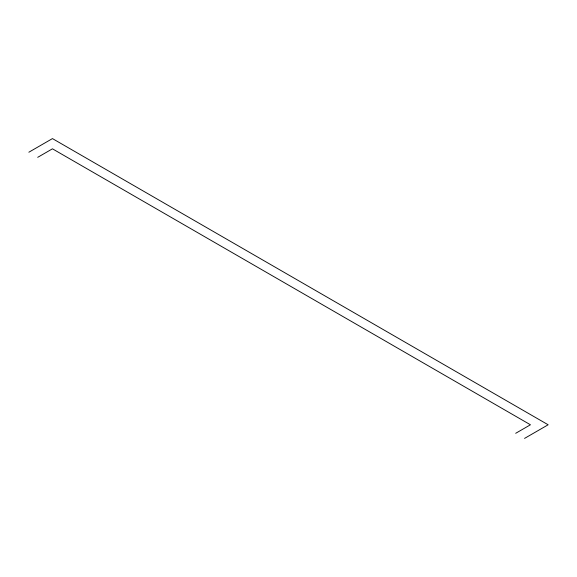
<?xml version="1.0" encoding="UTF-8"?>
<svg xmlns="http://www.w3.org/2000/svg" width="577" height="577" viewBox="0 0 577 577"><rect width="100%" height="100%" fill="white"/><g stroke="black" fill="none" stroke-linecap="round" stroke-linejoin="round"><path stroke-width="0.87" d="M28.85 152.22L52.457 138.595L548.15 424.78L524.543 438.405M37.7 157.333L52.457 148.816L530.443 424.78L515.694 433.298"/></g></svg>
